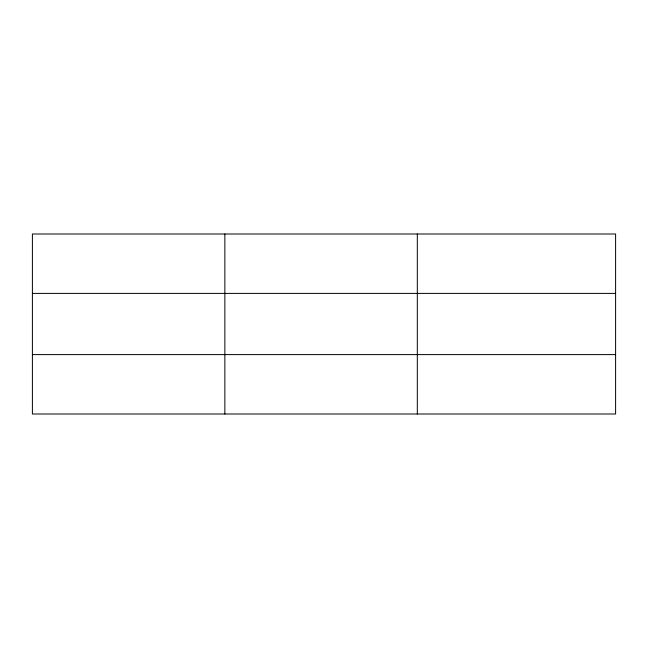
<?xml version="1.0" encoding="UTF-8"?>
<svg xmlns="http://www.w3.org/2000/svg" width="648" height="648" viewBox="0 0 648 648"><rect width="100%" height="100%" fill="white"/><g stroke="black" fill="none" stroke-linecap="round" stroke-linejoin="round"><path stroke-width="0.97" d="M224.856 234.001L224.856 413.999M417.312 234.001L417.312 413.999M615.6 354.602L615.6 413.999L32.4 413.999L32.4 234.001L615.6 234.001L615.6 354.602L32.4 354.602M32.4 293.398L615.6 293.398"/></g></svg>
